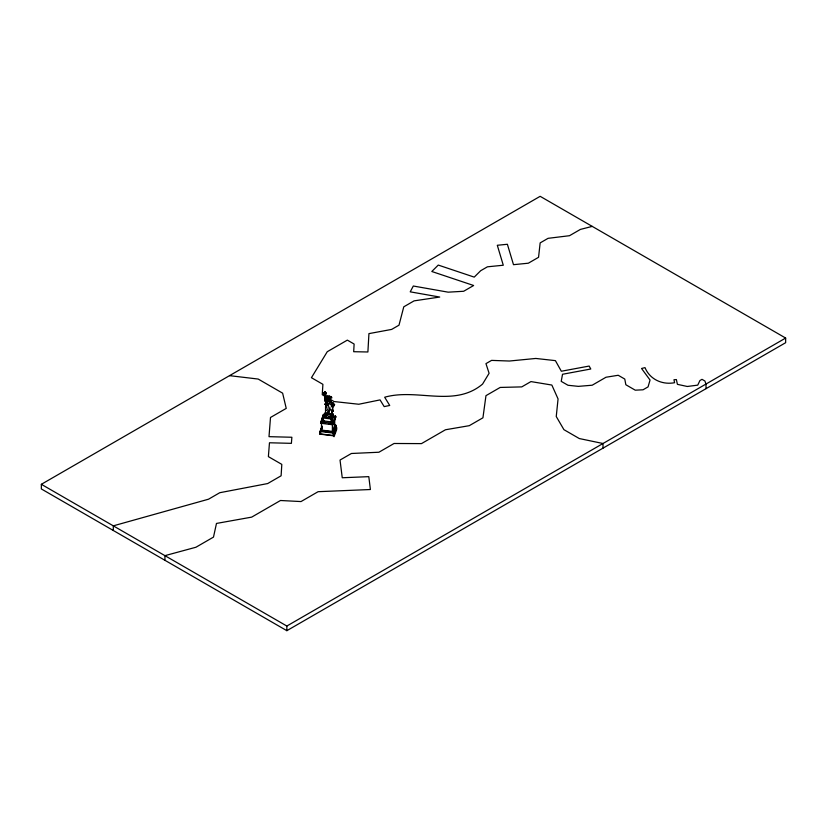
<?xml version="1.0" encoding="UTF-8"?>
<svg xmlns="http://www.w3.org/2000/svg" width="827" height="827" viewBox="0 0 827 827"><rect width="100%" height="100%" fill="white"/><g stroke="black" fill="none" stroke-linecap="round" stroke-linejoin="round"><path stroke-width="1.24" d="M333.757 416.064L331.71 421.925L322.788 420.819L322.788 417.955L324.494 413.355L325.466 413.19L324.05 415.588L324.37 417.046L330.345 417.821L328.577 417.284L327.564 414.368L328.505 410.275L324.37 417.046M324.959 414.968L323.264 414.761L320.628 423.248L332.94 424.778L335.576 417.666L335.586 416.281L333.116 415.971M324.494 415.268L324.494 413.355M332.061 405.675L331.916 403.69L332.919 403.08L334.563 404.641L332.764 407.049L332.154 406.832L332.537 406.481L333.126 410.988L332.247 411.712L330.345 417.821L333.415 414.461L331.71 419.062L331.71 421.925L332.94 423.393L332.94 424.778L335.586 416.281L333.415 417.335L333.033 414.12L333.415 417.335M325.001 416.322L329.125 413.707L329.87 406.946M332.03 412.921L332.092 410.461M325.063 394.717L327.182 397.942L328.402 396.919L331.834 397.921L330.221 397.311M592.235 226.391L580.409 229.41L569.503 235.705L548.074 238.331L540.155 242.9L538.553 257.3L528.339 263.203L513.495 264.681L507.385 244.275L497.306 245.278L503.281 265.229L487.444 266.811L480.673 270.718L474.233 277.117L438.258 265.074L431.808 271.494L473.654 285.501L463.668 291.269L448.162 292.169L413.314 286.018L410.223 291.838L439.716 297.048L414.1 300.863L403.772 306.827L398.996 325.176L391.657 329.415L368.935 333.622L367.891 351.982L353.687 351.713L354.121 344.032L347.35 340.124L327.265 351.713L311.428 377.701L322.902 384.328L322.251 394.727L327.626 397.828L328.97 397.363L330.376 397.963L329.435 396.257C325.828 395.978 327.937 401.612 326.334 403.493L325.042 404.434L328.805 400.32L327.968 398.645L329.177 399.131L329.043 397.963M325.518 412.818L325.569 406.439L326.427 408.083M333.405 405.199L332.681 406.46L333.24 406.45L332.805 405.519L334.098 404.92L332.919 403.08L331.896 403.7L330.138 398.924L327.968 398.645M325.538 407.049L328.712 403.814L326.334 403.493L325.89 405.581L328.712 403.814L327.843 409.592L325.538 410.554M333.033 414.12L331.565 417.17L332.247 411.712L333.126 410.988L332.134 409.231L332.702 411.298M324.546 392.99C326.438 392.67 324.846 390.695 323.77 393.518L325.311 394.324L326.117 393.807L325.745 392.525L323.77 392.897L325.311 394.324L326.117 393.807L325.745 392.525M331.565 417.17L331.865 415.578L331.668 416.332M329.208 398.542L328.67 398.531L330.376 397.963L328.598 396.578L329.435 396.257M324.67 392.856L324.908 391.657M332.154 406.832L331.854 402.687L333.426 403.493L332.557 403.256M325.445 403.659L325.032 404.362L325.89 404.91L326.334 403.493M330.449 417.221L332.247 411.712L329.818 408.827M326.954 402.263L326.272 400.682L324.742 399.792L324.773 398.604M327.523 397.849L327.161 397.063L325.249 397.332L327.585 396.64L327.523 397.849L327.761 397.136M330.376 397.963L329.942 396.888L326.799 396.009L329.642 396.691L329.198 397.032L330.376 398.872L328.061 402.191M323.264 414.761L320.628 423.248L320.628 421.873L332.94 423.393M321.879 421.884L323.822 416.643M322.117 426.039L320.101 431.467L320.101 433.886L333.281 435.519L336.63 427.714L336.63 429.74L334.046 436.697M333.281 435.519L332.94 432.511L336.103 425.491L333.281 433.1L320.101 431.467L321.951 426.866M321.951 427.435L320.628 430.981L332.94 432.511L335.576 424.84L334.873 424.747L332.382 431.446L321.486 430.102L321.486 422.928M322.158 427.135L319.573 434.082L333.622 435.819L336.63 427.714M320.101 433.886L321.31 430.619M321.486 430.102L322.272 428.004M332.382 431.446L332.382 424.272L334.718 417.986L334.718 425.161M329.363 418.007L330.459 413.583L329.125 413.707M325.745 400.082L326.365 397.487L325.59 399.348L326.272 400.682L325.135 401.167L325.621 400.754M328.009 396.702L329.342 396.216L329.787 397.87M325.063 392.897L325.352 391.709L325.063 393.27M330.004 398.035L328.805 400.32L327.182 397.942L327.647 397.187M333.24 406.45L334.563 404.641L333.446 404.093M331.958 406.191L332.444 405.364L330.397 399.906L332.247 406.088L332.444 405.364L330.345 404.692L329.404 401.054L327.492 401.757L327.182 397.942L329.642 396.691M324.442 414.699L325.693 412.652M328.557 396.536L329.156 396.598M332.061 405.726L332.475 407.163L332.805 405.519M333.26 406.243L332.764 407.049L332.537 406.481M325.662 417.201L327.564 414.368L330.459 413.583M333.508 405.437L334.098 404.92M325.032 404.362L326.396 402.749M328.805 400.32L330.138 398.924M325.042 404.434L326.603 402.904M332.94 406.564L333.819 405.933M329.746 402.222L331.317 400.857M329.177 399.131L330.376 398.872M328.577 417.284L330.573 416.55M325.187 392.66L325.383 392.112M323.77 392.897L324.132 393.559L326.117 393.187M41.35 484.302L540.155 196.319L785.65 338.057L785.65 342.698L286.845 630.681L41.35 488.943L41.35 484.302L286.845 626.039L785.65 338.057M324.99 391.895L325.507 391.895L324.742 392.091M325.311 393.704L324.742 394.634L324.132 393.921M325.559 393.921L324.68 394.448L325.59 399.348L324.277 394.107M324.132 393.745L325.011 393.394M325.89 404.91L328.712 403.814M322.788 420.819L322.788 417.955L331.71 419.062M329.787 396.836L330.924 396.433L329.466 396.722M327.75 397.58L329.766 397.777L329.942 396.888L330.18 397.518L329.136 396.743M324.277 394.996L325.569 395.885L325.404 394.345M325.001 399.017L326.272 400.682L325.311 400.785L325.311 400.154M330.138 397.146L331.761 397.239L330.014 396.991M229.534 375.654L258.189 379.055L282.627 393.166L286.235 408.393L270.501 417.47L269.002 436.666L291.869 437.256L291.393 443.344L269.468 442.776L268.382 456.628L281.811 464.381L281.108 475.804L267.679 483.557L219.755 492.716L208.538 499.198L113.309 525.848L113.309 530.489M324.815 392.815L325.342 393.094M322.695 423.073L325.114 423.372M328.753 423.827L332.382 424.272M320.628 430.422L332.94 431.942M329.777 399.069L334.077 401.55L358.794 404.248L380.058 399.896L384.183 406.605L389.724 405.468L384.669 397.229C417.087 387.977 454.25 407.949 482.565 384.09L489.098 373.297L485.956 363.632L491.579 360.386L509.391 361.027L535.803 358.453L555.403 360.634L561.337 371.24L589.144 366.061L590.788 369.007L562.525 374.269L561.223 381.361L567.994 385.268L578.373 386.364L592.194 385.217L606.015 377.236L618.214 375.272L624.778 379.066L625.843 384.741L635.26 390.179L643.024 389.796L648.068 386.881L650.043 380.038L641.556 368.48L644.998 367.633C649.929 379.521 662.334 385.031 674.605 382.715L673.964 379.748L676.383 379.572L677.406 384.338L687.278 386.478L697.73 385.144L699.931 380.534L701.999 379.335L704.893 381.009L706.01 384.038L706.01 388.68M324.742 399.792L326.272 400.682M325.114 401.209L325.941 402.801M332.63 403.194L333.808 405.034M324.97 396.019L324.639 395.409L325.735 397.384M333.808 405.333L333.157 403.452M324.639 392.598L324.587 391.76M331.916 403.69L332.475 407.163M603.007 448.151L603.007 443.51L579.303 438.548L563.921 429.668L556.251 416.519L558.06 398.934L551.847 385.051L530.944 381.588L521.765 386.891L500.19 387.439L485.966 395.657L482.937 417.8L469.281 425.678L445.474 429.761L421.481 443.613L394.055 443.489L378.911 452.235L351.403 453.485L340.031 460.05L342.244 477.758L368.801 476.652L370.403 489.522L318.106 491.693L301.007 501.565L280.477 500.5L251.666 517.133L216.478 523.439L213.49 537.105L195.927 547.247L164.935 555.651L164.935 560.293M336.103 425.491L336.103 427.91M335.576 424.84L335.576 425.398M331.12 419.279L331.12 422.142M324.577 392.38L324.67 393.218M324.132 393.559L324.132 394.179M323.822 420.219L323.822 422.618M286.845 626.039L286.845 630.681M323.171 418.286L323.171 421.16L323.171 418.286M335.586 416.281L335.576 417.666L335.576 416.291"/></g></svg>
